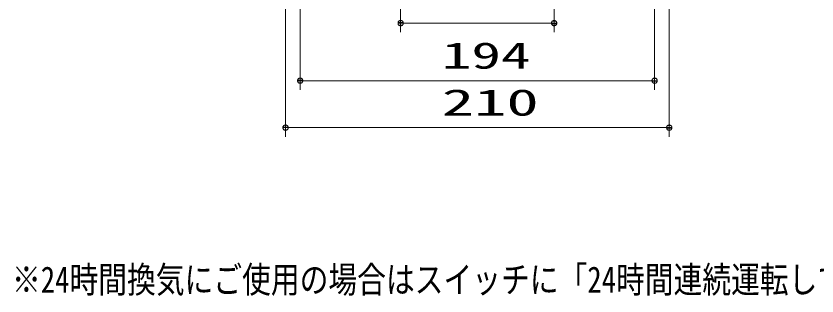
# Model space of a CAD drawing. Units: millimetres on the paper, with parts at other scales. Extents: x -305 to 305, y -152 to 152.
# Drawn here: x -20.3 to 67.4, y -61.9 to -31.3 of the extents above; entities that cross this region are included whole.
import ezdxf
from ezdxf.enums import TextEntityAlignment as Align

# ---------------------------------------------------------------- set-up
doc = ezdxf.new("R2010")
doc.units = ezdxf.units.MM
for name, color, linetype, lineweight in [('0-0_PV', 7, 'Continuous', 9), ('0-1_0', 7, 'Continuous', 9), ('0-2_S3', 7, 'Continuous', 9)]:
    doc.layers.add(name, color=color, linetype=linetype, lineweight=lineweight)
doc.styles.add('ＭＳ ゴシック', font='')
doc.styles.get('ＭＳ ゴシック').set_extended_font_data('MS Gothic')

# ---------------------------------------------------------------- blocks, each defined once
blk = doc.blocks.new('_DOTSMALL')
at = {"layer": '0-1_0'}
for p, q in [((0.0746, 0.1), (-0.0746, 0.1)), ((0.1223, -0.0248), (-0.1223, -0.0248))]:
    blk.add_line(p, q, dxfattribs=at)
for points in [[(0.125, 0), (0.124, 0.0157), (0.1211, 0.0311), (0.1162, 0.046), (0.1095, 0.0602), (0.1011, 0.0735), (0.0911, 0.0856), (0.0797, 0.0963), (0.067, 0.1055), (0.0532, 0.1131), (0.0386, 0.1189), (0.0234, 0.1228), (0.0078, 0.1248), (-0.0078, 0.1248), (-0.0234, 0.1228), (-0.0386, 0.1189), (-0.0532, 0.1131), (-0.067, 0.1055), (-0.0797, 0.0963), (-0.0911, 0.0856), (-0.1011, 0.0735), (-0.1095, 0.0602), (-0.1162, 0.046), (-0.1211, 0.0311), (-0.124, 0.0157), (-0.125, 0), (0, 0)], [(-0.125, 0), (-0.124, -0.0157), (-0.1211, -0.0311), (-0.1162, -0.046), (-0.1095, -0.0602), (-0.1011, -0.0735), (-0.0911, -0.0856), (-0.0797, -0.0963), (-0.067, -0.1055), (-0.0532, -0.1131), (-0.0386, -0.1189), (-0.0234, -0.1228), (-0.0078, -0.1248), (0.0078, -0.1248), (0.0234, -0.1228), (0.0386, -0.1189), (0.0532, -0.1131), (0.067, -0.1055), (0.0797, -0.0963), (0.0911, -0.0856), (0.1011, -0.0735), (0.1095, -0.0602), (0.1162, -0.046), (0.1211, -0.0311), (0.124, -0.0157), (0.125, 0), (0, 0)]]:
    blk.add_lwpolyline(points, close=True, dxfattribs=at)

msp = doc.modelspace()

# ---------------------------------------------------------------- linework, layer by layer
at = {"layer": '0-2_S3'}
for p, q in [((49.598, -6.74), (49.598, -39.403)), ((10.798, -7.24), (10.798, -39.403)), ((9.198, -14.34), (9.198, -44.539)), ((51.198, -14.34), (51.198, -44.539)), ((21.798, -18.24), (21.798, -33.112)), ((38.598, -18.24), (38.598, -33.112)), ((38.598, -32.112), (21.798, -32.112)), ((49.598, -38.403), (10.798, -38.403)), ((51.198, -43.539), (9.198, -43.539))]:
    msp.add_line(p, q, dxfattribs=at)

# ---------------------------------------------------------------- block references
at = {"layer": '0-2_S3', "xscale": 2.32, "yscale": 2.32, "rotation": 180}
for p in [(21.798, -32.112), (10.798, -38.403), (9.198, -43.539)]:
    msp.add_blockref('_DOTSMALL', p, dxfattribs=at)
at = {"layer": '0-2_S3', "xscale": 2.32, "yscale": 2.32}
for p in [(38.598, -32.112), (49.598, -38.403), (51.198, -43.539)]:
    msp.add_blockref('_DOTSMALL', p, dxfattribs=at)

# ---------------------------------------------------------------- texts
at = {"layer": '0-0_PV', "style": 'ＭＳ ゴシック', "width": 0.8}
msp.add_text('※24時間換気にご使用の場合はスイッチに「24時間連続運転して下さい」と', height=2.886, dxfattribs=at).set_placement((-20.744, -62.465), align=Align.BOTTOM_LEFT)
at = {"layer": '0-2_S3', "style": 'ＭＳ ゴシック'}
for s, height, width, p in [('194', 2.886, 1.65, (26.302, -37.958)), ('210', 2.889, 1.8, (26.298, -43.094))]:
    msp.add_text(s, height=height, dxfattribs=dict(at, width=width)).set_placement(p, align=Align.BOTTOM_LEFT)

doc.saveas('drawing.dxf')
